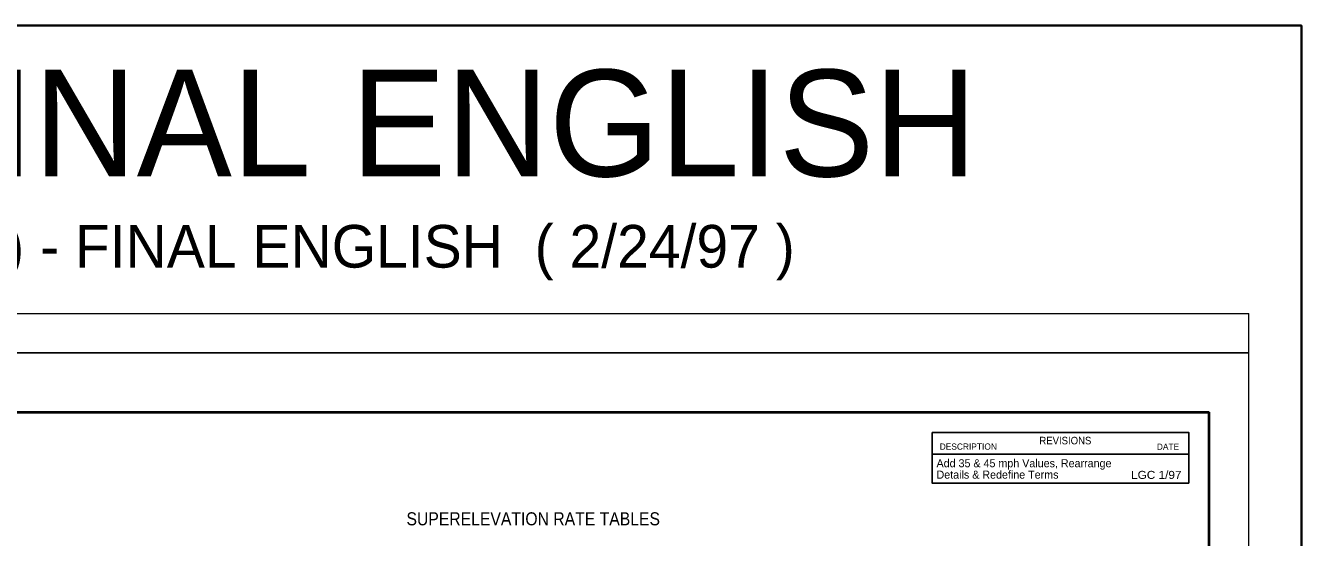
# Model space of a CAD drawing. Extents: x 170 to 668, y -23 to 249.
# Drawn here: x 506.7 to 668.2, y 183.7 to 248.5 of the extents above; entities that cross this region are included whole.
import ezdxf

# ---------------------------------------------------------------- set-up
doc = ezdxf.new("R2010")
doc.units = 0
doc.header["$LTSCALE"] = 0.46
for name, color, linetype, lineweight in [('1', 7, 'Continuous', 25), ('2', 7, 'Continuous', 25), ('25', 7, 'Continuous', 25)]:
    doc.layers.add(name, color=color, linetype=linetype, lineweight=lineweight)

msp = doc.modelspace()

# ---------------------------------------------------------------- linework, layer by layer
at = {"layer": '1', "lineweight": 13}
for p in [(301.5369, 212.0533), (661.5339, -17.9446)]:
    msp.add_line(p, (661.5339, 212.0533), dxfattribs=at)
at = {"layer": '1', "lineweight": 40}
for p in [(331.5367, 199.5538), (656.5337, -9.5009)]:
    msp.add_line(p, (656.5337, 199.5538), dxfattribs=at)
at = {"layer": '1', "lineweight": 35}
msp.add_lwpolyline([(296.8113, -23.2951), (668.1996, -23.2951), (668.1996, 248.5054), (296.8113, 248.5054)], close=True, dxfattribs=at)
at = {"layer": '1'}
msp.add_lwpolyline([(316.5368, -12.9444), (316.5368, 207.0535), (661.5339, 207.0535)], dxfattribs=at)
at = {"layer": '25'}
msp.add_line((621.4738, 194.2393), (653.9419, 194.2393), dxfattribs=at)
msp.add_lwpolyline([(653.9479, 190.5558), (653.9479, 196.9811), (621.4738, 196.9811), (621.4738, 190.5558)], close=True, dxfattribs=at)

# ---------------------------------------------------------------- texts
at = {"layer": '1', "width": 0.9}
msp.add_text('SUPERELEVATION RATE TABLES', height=1.654, dxfattribs=at).set_placement((554.9372, 185.2353))
at = {"layer": '2'}
for s, height, p in [('1988/96 SPECS. - FINAL ENGLISH ', 13.5, (339.192, 229.4024)), ('( p. 114 ) SUPERELEVATION - ( SUEL-4-1 ) - FINAL ENGLISH  ( 2/24/97 )', 5.4, (363.3013, 217.8584))]:
    msp.add_text(s, height=height, dxfattribs=at).set_placement(p)
at = {"layer": '25'}
for s, height, p in [('DESCRIPTION', 0.7927, (622.4166, 194.806)), ('DATE', 0.7927, (649.8953, 194.7873)), ('Add 35 & 45 mph Values, Rearrange', 1.013, (622.0157, 192.5899)), ('Details & Redefine Terms', 1.013, (622.0157, 191.1483))]:
    msp.add_text(s, height=height, dxfattribs=at).set_placement(p)
for s, height, width, p in [('REVISIONS', 0.9513, 0.95, (635.0264, 195.4908)), ('LGC 1/97', 1.013, 1.1, (646.6364, 191.115))]:
    msp.add_text(s, height=height, dxfattribs=dict(at, width=width)).set_placement(p)

doc.saveas('drawing.dxf')
